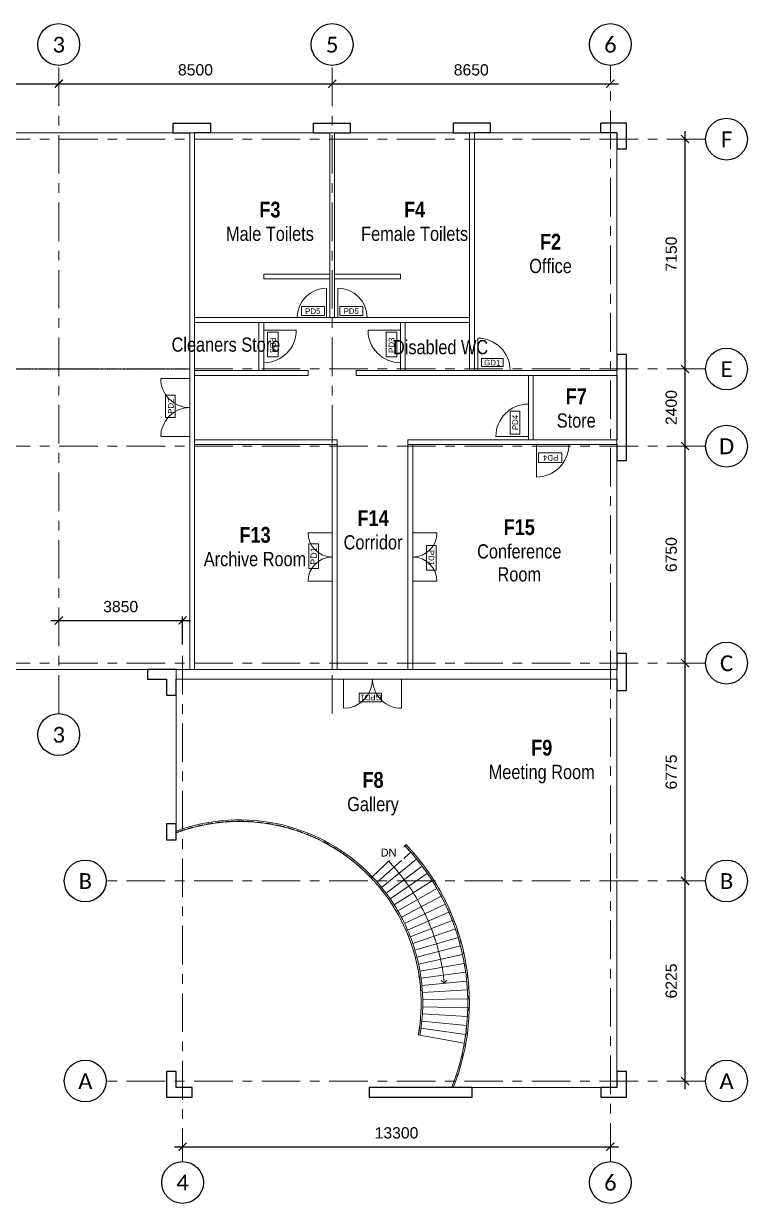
# Model space of a CAD drawing. Header units: millimetres. Extents: x -15234 to 29056, y -26186 to 10516.
# Drawn here: x 6553 to 29056, y -26186 to 10516 of the extents above; entities that cross this region are included whole.
import ezdxf
from ezdxf.enums import TextEntityAlignment as Align

# ---------------------------------------------------------------- set-up
doc = ezdxf.new("R2010")
doc.units = ezdxf.units.MM
doc.linetypes.add('AEC_Dash 3mm', pattern=[6, 3, -3])
doc.linetypes.add('Grid Line', pattern=[21, 12, -3, 3, -3])
doc.layers.add('3D WALLS', color=23, linetype='Continuous')
for name, color, linetype, lineweight in [('A-AREA', 32, 'AEC_Dash 3mm', 25), ('A-AREA-IDEN', 250, 'Continuous', 15), ('A-DOOR PANEL', 250, 'Continuous', 15), ('A-FLOR', 192, 'Continuous', 15), ('A-WALL', 7, 'Continuous', 15), ('I-WALL', 250, 'Continuous', 15), ('S-GRID', 7, 'Grid Line', 5), ('S-GRID-DIMS', 250, 'Continuous', 25), ('S-GRID-IDEN', 7, 'Continuous', 25), ('S-STRS', 170, 'Continuous', 15), ('S-STRS-ANNO', 170, 'Continuous', 15), ('S-STRS-TEXT', 170, 'Continuous', 15)]:
    doc.layers.add(name, color=color, linetype=linetype, lineweight=lineweight)
doc.layers.add('A-FLOR-HRAL', color=160, linetype='Continuous', lineweight=15, plot=False)
doc.styles.add('Arial', font='arial.ttf', dxfattribs={"height": 350})
doc.styles.add('Arial Narrow', font='calibri.ttf', dxfattribs={"height": 491.641337})
doc.styles.add('Arial Narrow_1', font='ARIALN.TTF', dxfattribs={"height": 442.477204})
doc.styles.add('Arial Narrow_B', font='ARIALNB.TTF', dxfattribs={"height": 491.564417})
doc.dimstyles.new('Grid Dimensions', dxfattribs={"dimtxt": 350, "dimasz": 250, "dimexe": 125, "dimexo": 350, "dimgap": 250, "dimtad": 1, "dimdec": 0, "dimzin": 0, "dimdsep": 46, "dimtxsty": 'Arial', "dimblk": 'ARCHTICK', "dimcen": 0.09, "dimdle": 250, "dimse1": 1, "dimse2": 1, "dimclrd": 1, "dimclre": 2, "dimclrt": 256, "dimadec": 0, "dimazin": 0, "dimtfac": 1, "dimtdec": 0, "dimtofl": 0, "dimtmove": 0, "dimatfit": 3, "dimfxl": 1, "dimtolj": 1, "dimtzin": 0, "dimarcsym": 0})

# ---------------------------------------------------------------- blocks, each defined once
blk = doc.blocks.new('Railing - Railing-222599-First Floor Plan')
at = {"layer": 'A-FLOR-HRAL'}
blk.add_line((19866, -22560), (19912, -22579), dxfattribs=at)
for radius, end in [(7098, 43.5907), (7148, 41.3559)]:
    blk.add_arc((13265, -19952), radius, 338.4392, end, dxfattribs=at)
blk = doc.blocks.new('Railing - Railing-240488-First Floor Plan')
at = {"layer": 'A-FLOR-HRAL'}
for radius, end in [(5698, 110.2219), (5648, 110.4075)]:
    blk.add_arc((13265, -19952), radius, 43.5907, end, dxfattribs=at)
blk = doc.blocks.new('Railing - Railing-253616-First Floor Plan')
at = {"layer": 'A-FLOR-HRAL'}
blk.add_line((18406, -15058), (18442, -15024), dxfattribs=at)
for points in [[(18630, -15230), (18569, -15160), (18506, -15091), (18442, -15024)], [(18626, -15300), (18554, -15218), (18481, -15137), (18406, -15058)], [(18732, -15348), (18709, -15321), (18686, -15294), (18663, -15268)], [(18835, -15553), (18789, -15495), (18741, -15438), (18692, -15382)], [(18950, -15620), (18925, -15587), (18899, -15555), (18873, -15523)], [(19148, -15893), (19124, -15857), (19099, -15822), (19074, -15787)], [(19222, -16094), (19185, -16036), (19147, -15978), (19108, -15920)], [(19330, -16170), (19308, -16136), (19287, -16101), (19265, -16066)], [(19498, -16454), (19482, -16426), (19466, -16397), (19449, -16368)], [(19608, -16768), (19559, -16670), (19507, -16575), (19454, -16479)], [(19748, -17063), (19709, -16977), (19669, -16892), (19626, -16807)], [(19657, -16754), (19656, -16751), (19654, -16748), (19653, -16745)], [(19875, -17366), (19848, -17299), (19821, -17232), (19793, -17165)], [(19988, -17677), (19966, -17612), (19943, -17548), (19920, -17483)], [(20178, -18346), (20160, -18268), (20141, -18191), (20120, -18114)], [(20308, -19077), (20298, -18991), (20285, -18906), (20272, -18821)], [(20341, -19404), (20336, -19333), (20329, -19262), (20322, -19192)], [(20361, -20074), (20363, -20003), (20363, -19933), (20362, -19862)], [(20306, -20843), (20320, -20735), (20331, -20626), (20340, -20518)], [(20258, -21167), (20272, -21087), (20284, -21007), (20295, -20926)]]:
    blk.add_open_spline(points, degree=3, dxfattribs=at)
for points, knots in [([(19033, -15817), (19004, -15775), (18963, -15719), (18921, -15665), (18910, -15651)], [0.79897279, 0.79897279, 0.79897279, 0.79897279, 0.82060527, 0.82807313, 0.82807313, 0.82807313, 0.82807313]), ([(19406, -16393), (19404, -16391), (19366, -16325), (19327, -16259), (19289, -16195)], [0.7022384, 0.7022384, 0.7022384, 0.7022384, 0.70337595, 0.73456606, 0.73456606, 0.73456606, 0.73456606]), ([(20088, -17999), (20080, -17969), (20060, -17902), (20040, -17835), (20028, -17798)], [0.45582426, 0.45582426, 0.45582426, 0.45582426, 0.4689173, 0.48537976, 0.48537976, 0.48537976, 0.48537976]), ([(20260, -18753), (20259, -18742), (20240, -18634), (20219, -18527), (20198, -18432)], [0.34675637, 0.34675637, 0.34675637, 0.34675637, 0.35168797, 0.39281677, 0.39281677, 0.39281677, 0.39281677]), ([(20359, -19735), (20357, -19672), (20354, -19603), (20350, -19535), (20350, -19530)], [0.20756703, 0.20756703, 0.20756703, 0.20756703, 0.23445865, 0.2365113, 0.2365113, 0.2365113, 0.2365113]), ([(20345, -20443), (20347, -20421), (20352, -20337), (20356, -20253), (20358, -20191)], [0.10780536, 0.10780536, 0.10780536, 0.10780536, 0.11722932, 0.14340517, 0.14340517, 0.14340517, 0.14340517])]:
    blk.add_open_spline(points, degree=3, knots=knots, dxfattribs=at)
blk = doc.blocks.new('Railing - Railing-253620-First Floor Plan')
at = {"layer": 'A-FLOR-HRAL'}
for p, q in [((17355, -16058), (17392, -16024)), ((18873, -20956), (18824, -20947))]:
    blk.add_line(p, q, dxfattribs=at)
for points in [[(18824, -20947), (18869, -20698), (18924, -20196), (18906, -19438), (18787, -18689), (18569, -17963), (18255, -17272), (17852, -16629), (17529, -16241), (17355, -16058)], [(18873, -20956), (18918, -20705), (18974, -20198), (18956, -19433), (18836, -18678), (18615, -17945), (18299, -17248), (17893, -16600), (17567, -16208), (17392, -16024)]]:
    blk.add_open_spline(points, degree=3, dxfattribs=at)
blk = doc.blocks.new('Grid - AEC-Grid_Head_Circle-202168-First Floor Plan')
at = {"layer": 'S-GRID-IDEN'}
blk.add_circle((0, 0), 6.5, dxfattribs=at)
blk = doc.blocks.new('_ArchTick')
at = {"color": 0, "linetype": 'ByBlock', "const_width": 0.15}
blk.add_lwpolyline([(-0.5, -0.5), (0.5, 0.5)], dxfattribs=at)
blk = doc.blocks.new('*D67')
at = {"layer": 'Defpoints', "color": 0, "transparency": 16777216}
for p in [(-854, 9216), (7646, 9216), (7646, 8646)]:
    blk.add_point(p, dxfattribs=at)
at = {"layer": 'S-GRID-DIMS', "lineweight": -2, "transparency": 16777216}
blk.add_line((-1104, 8646), (7896, 8646), dxfattribs=at)
at = {"layer": 'S-GRID-DIMS', "lineweight": -2, "transparency": 16777216, "xscale": 250, "yscale": 250, "zscale": 250, "rotation": 180}
blk.add_blockref('_ArchTick', (-854, 8646), dxfattribs=at)
at = {"layer": 'S-GRID-DIMS', "lineweight": -2, "transparency": 16777216, "xscale": 250, "yscale": 250, "zscale": 250}
blk.add_blockref('_ArchTick', (7646, 8646), dxfattribs=at)
at = {"layer": 'S-GRID-DIMS', "transparency": 16777216, "insert": (3396, 9075), "char_height": 350, "attachment_point": 5, "style": 'Arial'}
blk.add_mtext('\\A1;8500', dxfattribs=at)
blk = doc.blocks.new('*D68')
at = {"layer": 'Defpoints', "color": 0, "transparency": 16777216}
for p in [(7646, 9216), (16146, 9216), (16146, 8646)]:
    blk.add_point(p, dxfattribs=at)
at = {"layer": 'S-GRID-DIMS', "lineweight": -2, "transparency": 16777216}
blk.add_line((7396, 8646), (16396, 8646), dxfattribs=at)
at = {"layer": 'S-GRID-DIMS', "lineweight": -2, "transparency": 16777216, "xscale": 250, "yscale": 250, "zscale": 250, "rotation": 180}
blk.add_blockref('_ArchTick', (7646, 8646), dxfattribs=at)
at = {"layer": 'S-GRID-DIMS', "lineweight": -2, "transparency": 16777216, "xscale": 250, "yscale": 250, "zscale": 250}
blk.add_blockref('_ArchTick', (16146, 8646), dxfattribs=at)
at = {"layer": 'S-GRID-DIMS', "transparency": 16777216, "insert": (11896, 9075), "char_height": 350, "attachment_point": 5, "style": 'Arial'}
blk.add_mtext('\\A1;8500', dxfattribs=at)
blk = doc.blocks.new('*D69')
at = {"layer": 'Defpoints', "color": 0, "transparency": 16777216}
for p in [(16146, 9216), (24796, 9216), (24796, 8646)]:
    blk.add_point(p, dxfattribs=at)
at = {"layer": 'S-GRID-DIMS', "lineweight": -2, "transparency": 16777216}
blk.add_line((15896, 8646), (25046, 8646), dxfattribs=at)
at = {"layer": 'S-GRID-DIMS', "lineweight": -2, "transparency": 16777216, "xscale": 250, "yscale": 250, "zscale": 250, "rotation": 180}
blk.add_blockref('_ArchTick', (16146, 8646), dxfattribs=at)
at = {"layer": 'S-GRID-DIMS', "lineweight": -2, "transparency": 16777216, "xscale": 250, "yscale": 250, "zscale": 250}
blk.add_blockref('_ArchTick', (24796, 8646), dxfattribs=at)
at = {"layer": 'S-GRID-DIMS', "transparency": 16777216, "insert": (20471, 9075), "char_height": 350, "attachment_point": 5, "style": 'Arial'}
blk.add_mtext('\\A1;8650', dxfattribs=at)
blk = doc.blocks.new('*D70')
at = {"layer": 'Defpoints', "color": 0, "transparency": 16777216}
for p in [(24796, -24423), (11496, -24886), (24796, -24886)]:
    blk.add_point(p, dxfattribs=at)
at = {"layer": 'S-GRID-DIMS', "lineweight": -2, "transparency": 16777216}
blk.add_line((11246, -24423), (25046, -24423), dxfattribs=at)
at = {"layer": 'S-GRID-DIMS', "lineweight": -2, "transparency": 16777216, "xscale": 250, "yscale": 250, "zscale": 250, "rotation": 180}
blk.add_blockref('_ArchTick', (11496, -24423), dxfattribs=at)
at = {"layer": 'S-GRID-DIMS', "lineweight": -2, "transparency": 16777216, "xscale": 250, "yscale": 250, "zscale": 250}
blk.add_blockref('_ArchTick', (24796, -24423), dxfattribs=at)
at = {"layer": 'S-GRID-DIMS', "transparency": 16777216, "insert": (18146, -23994), "char_height": 350, "attachment_point": 5, "style": 'Arial'}
blk.add_mtext('\\A1;13300', dxfattribs=at)
blk = doc.blocks.new('*D71')
at = {"layer": 'Defpoints', "color": 0, "transparency": 16777216}
for p in [(27119, -16154), (27756, -16154), (27756, -22379)]:
    blk.add_point(p, dxfattribs=at)
at = {"layer": 'S-GRID-DIMS', "lineweight": -2, "transparency": 16777216}
blk.add_line((27119, -22629), (27119, -15904), dxfattribs=at)
at = {"layer": 'S-GRID-DIMS', "lineweight": -2, "transparency": 16777216, "xscale": 250, "yscale": 250, "zscale": 250}
for p, rotation in [((27119, -16154), 90), ((27119, -22379), 270)]:
    blk.add_blockref('_ArchTick', p, dxfattribs=dict(at, rotation=rotation))
at = {"layer": 'S-GRID-DIMS', "transparency": 16777216, "insert": (26690, -19266), "char_height": 350, "attachment_point": 5, "rotation": 90, "style": 'Arial'}
blk.add_mtext('\\A1;6225', dxfattribs=at)
blk = doc.blocks.new('*D72')
at = {"layer": 'Defpoints', "color": 0, "transparency": 16777216}
for p in [(27119, -9379), (27756, -9379), (27756, -16154)]:
    blk.add_point(p, dxfattribs=at)
at = {"layer": 'S-GRID-DIMS', "lineweight": -2, "transparency": 16777216}
blk.add_line((27119, -16404), (27119, -9129), dxfattribs=at)
at = {"layer": 'S-GRID-DIMS', "lineweight": -2, "transparency": 16777216, "xscale": 250, "yscale": 250, "zscale": 250}
for p, rotation in [((27119, -9379), 90), ((27119, -16154), 270)]:
    blk.add_blockref('_ArchTick', p, dxfattribs=dict(at, rotation=rotation))
at = {"layer": 'S-GRID-DIMS', "transparency": 16777216, "insert": (26690, -12766), "char_height": 350, "attachment_point": 5, "rotation": 90, "style": 'Arial'}
blk.add_mtext('\\A1;6775', dxfattribs=at)
blk = doc.blocks.new('*D73')
at = {"layer": 'Defpoints', "color": 0, "transparency": 16777216}
for p in [(27119, -2629), (27756, -2629), (27756, -9379)]:
    blk.add_point(p, dxfattribs=at)
at = {"layer": 'S-GRID-DIMS', "lineweight": -2, "transparency": 16777216}
blk.add_line((27119, -9629), (27119, -2379), dxfattribs=at)
at = {"layer": 'S-GRID-DIMS', "lineweight": -2, "transparency": 16777216, "xscale": 250, "yscale": 250, "zscale": 250}
for p, rotation in [((27119, -2629), 90), ((27119, -9379), 270)]:
    blk.add_blockref('_ArchTick', p, dxfattribs=dict(at, rotation=rotation))
at = {"layer": 'S-GRID-DIMS', "transparency": 16777216, "insert": (26690, -6004), "char_height": 350, "attachment_point": 5, "rotation": 90, "style": 'Arial'}
blk.add_mtext('\\A1;6750', dxfattribs=at)
blk = doc.blocks.new('*D74')
at = {"layer": 'Defpoints', "color": 0, "transparency": 16777216}
for p in [(27119, -229), (27756, -229), (27756, -2629)]:
    blk.add_point(p, dxfattribs=at)
at = {"layer": 'S-GRID-DIMS', "lineweight": -2, "transparency": 16777216}
blk.add_line((27119, -2879), (27119, 21), dxfattribs=at)
at = {"layer": 'S-GRID-DIMS', "lineweight": -2, "transparency": 16777216, "xscale": 250, "yscale": 250, "zscale": 250}
for p, rotation in [((27119, -229), 90), ((27119, -2629), 270)]:
    blk.add_blockref('_ArchTick', p, dxfattribs=dict(at, rotation=rotation))
at = {"layer": 'S-GRID-DIMS', "transparency": 16777216, "insert": (26690, -1429), "char_height": 350, "attachment_point": 5, "rotation": 90, "style": 'Arial'}
blk.add_mtext('\\A1;2400', dxfattribs=at)
blk = doc.blocks.new('*D75')
at = {"layer": 'Defpoints', "color": 0, "transparency": 16777216}
for p in [(27119, 6921), (27756, 6921), (27756, -229)]:
    blk.add_point(p, dxfattribs=at)
at = {"layer": 'S-GRID-DIMS', "lineweight": -2, "transparency": 16777216}
blk.add_line((27119, -479), (27119, 7171), dxfattribs=at)
at = {"layer": 'S-GRID-DIMS', "lineweight": -2, "transparency": 16777216, "xscale": 250, "yscale": 250, "zscale": 250}
for p, rotation in [((27119, 6921), 90), ((27119, -229), 270)]:
    blk.add_blockref('_ArchTick', p, dxfattribs=dict(at, rotation=rotation))
at = {"layer": 'S-GRID-DIMS', "transparency": 16777216, "insert": (26690, 3346), "char_height": 350, "attachment_point": 5, "rotation": 90, "style": 'Arial'}
blk.add_mtext('\\A1;7150', dxfattribs=at)
blk = doc.blocks.new('*D76')
at = {"layer": 'Defpoints', "color": 0, "transparency": 16777216}
for p in [(11496, -8051), (11496, -9153), (7646, -10951)]:
    blk.add_point(p, dxfattribs=at)
at = {"layer": 'S-GRID-DIMS', "lineweight": -2, "transparency": 16777216}
for p, q in [((7396, -8051), (11746, -8051)), ((11496, -8803), (11496, -7926))]:
    blk.add_line(p, q, dxfattribs=at)
at = {"layer": 'S-GRID-DIMS', "lineweight": -2, "transparency": 16777216, "xscale": 250, "yscale": 250, "zscale": 250, "rotation": 180}
blk.add_blockref('_ArchTick', (7646, -8051), dxfattribs=at)
at = {"layer": 'S-GRID-DIMS', "lineweight": -2, "transparency": 16777216, "xscale": 250, "yscale": 250, "zscale": 250}
blk.add_blockref('_ArchTick', (11496, -8051), dxfattribs=at)
at = {"layer": 'S-GRID-DIMS', "transparency": 16777216, "insert": (9571, -7622), "char_height": 350, "attachment_point": 5, "style": 'Arial'}
blk.add_mtext('\\A1;3850', dxfattribs=at)
blk = doc.blocks.new('Concept Dbl Door - 1510 x 2200mm')
at = {"lineweight": 20, "ltscale": 50}
blk.add_lwpolyline([(-357, 728), (408, 728), (408, 431), (-357, 431)], close=True, dxfattribs=at)
at = {"layer": 'A-DOOR PANEL'}
for p, q in [((-755, 0), (-755, 755)), ((755, 0), (755, 755))]:
    blk.add_line(p, q, dxfattribs=at)
for centre, start, end in [((-755, 0), 0, 90), ((755, 0), 90, 180)]:
    blk.add_arc(centre, 755, start, end, dxfattribs=at)
at = {"layer": 'A-DOOR PANEL', "ltscale": 50, "flags": 1}
for tag, p in [('COST', (-683, 286)), ('WIDTH', (-683, -47)), ('HEIGHT', (-683, 119)), ('TYPE', (-703, -387)), ('MANUFACTURER', (-683, -214))]:
    blk.add_attdef(tag, p, '', height=100, dxfattribs=at)
at = {"layer": 'A-DOOR PANEL', "ltscale": 50, "style": 'Arial'}
blk.add_attdef('REF#', text='', height=175, dxfattribs=at).set_placement((19, 493), align=Align.CENTER)
blk = doc.blocks.new('Concept Dbl Door - 1810 x 2110mm-248273-First Floor Plan')
at = {"layer": 'A-DOOR PANEL'}
for p, q in [((-905, 150), (-905, 1055)), ((905, 150), (905, 1055))]:
    blk.add_line(p, q, dxfattribs=at)
for centre, start, end in [((-905, 150), 360, 90), ((905, 150), 90, 180)]:
    blk.add_arc(centre, 905, start, end, dxfattribs=at)
blk = doc.blocks.new('Glazed Dbl Door - 1810 x 2110mm')
at = {"lineweight": 20, "ltscale": 50}
blk.add_lwpolyline([(-410, -435), (283, -435), (283, -704), (-410, -704)], close=True, dxfattribs=at)
at = {"layer": 'A-DOOR PANEL', "rotation": 180}
blk.add_blockref('Concept Dbl Door - 1810 x 2110mm-248273-First Floor Plan', (0, 150), dxfattribs=at)
at = {"layer": 'A-DOOR PANEL', "ltscale": 50, "flags": 1}
for tag, p in [('MANUFACTURER', (628, 143)), ('TYPE', (636, 312)), ('HEIGHT', (631, -190)), ('WIDTH', (629, -24)), ('COST', (632, -357))]:
    blk.add_attdef(tag, p, '', height=100, rotation=180.4769, dxfattribs=at)
at = {"layer": 'A-DOOR PANEL', "ltscale": 50, "style": 'Arial'}
blk.add_attdef('REF#', text='', height=175, rotation=180.4769, dxfattribs=at).set_placement((-50, -481), align=Align.CENTER)
blk = doc.blocks.new('Panel Dbl Door - 1800 x 2210mm')
at = {"lineweight": 20, "ltscale": 50}
blk.add_lwpolyline([(-752, -305), (-456, -305), (-456, 391), (-752, 391)], close=True, dxfattribs=at)
at = {"layer": 'A-DOOR PANEL', "rotation": 89.99999999999999}
blk.add_blockref('Concept Dbl Door - 1810 x 2110mm-248273-First Floor Plan', (150, 0), dxfattribs=at)
at = {"layer": 'A-DOOR PANEL', "ltscale": 50, "flags": 1}
for tag, p in [('MANUFACTURER', (143, -628)), ('COST', (-357, -632)), ('HEIGHT', (-190, -631)), ('WIDTH', (-24, -629)), ('TYPE', (323, -642))]:
    blk.add_attdef(tag, p, '', height=100, rotation=90.4769, dxfattribs=at)
at = {"layer": 'A-DOOR PANEL', "ltscale": 50, "style": 'Arial'}
blk.add_attdef('REF#', text='', height=175, rotation=90.4769, dxfattribs=at).set_placement((-505, 45), align=Align.CENTER)
blk = doc.blocks.new('Concept Sgl Door - 1010 x 2110mm-241302-First Floor Plan')
at = {"layer": 'A-DOOR PANEL'}
blk.add_line((505, 75), (505, 1085), dxfattribs=at)
blk.add_arc((505, 75), 1010, 90, 180, dxfattribs=at)
blk = doc.blocks.new('Sgl Panel Door - 1010 x 2110mm')
at = {"lineweight": 20, "ltscale": 50}
blk.add_lwpolyline([(-446, -57), (-116, -57), (-116, -830), (-446, -830)], close=True, dxfattribs=at)
at = {"layer": 'A-DOOR PANEL', "rotation": 89.9999999999999}
blk.add_blockref('Concept Sgl Door - 1010 x 2110mm-241302-First Floor Plan', (75, -505), dxfattribs=at)
at = {"layer": 'A-DOOR PANEL', "ltscale": 50, "style": 'Arial'}
blk.add_attdef('REF#', text='', height=175, rotation=90.4769, dxfattribs=at).set_placement((-191, -466), align=Align.CENTER)
at = {"layer": 'A-DOOR PANEL', "ltscale": 50, "flags": 1}
for tag, p in [('MANUFACTURER', (151, -1552)), ('HEIGHT', (-182, -1555)), ('COST', (-349, -1557)), ('WIDTH', (-15, -1554)), ('TYPE', (319, -1553))]:
    blk.add_attdef(tag, p, '', height=100, rotation=90.4769, dxfattribs=at)
blk = doc.blocks.new('Sgl Door - 1010 x 2110mm')
at = {"ltscale": 50}
blk.add_lwpolyline([(70, -563), (791, -563), (791, -261), (70, -261)], close=True, dxfattribs=at)
at = {"layer": 'A-DOOR PANEL', "rotation": 180}
blk.add_blockref('Concept Sgl Door - 1010 x 2110mm-241302-First Floor Plan', (505, 75), dxfattribs=at)
at = {"layer": 'A-DOOR PANEL', "ltscale": 50, "flags": 1}
for tag, p in [('TYPE', (1518, 40)), ('MANUFACTURER', (1514, -143)), ('WIDTH', (1515, -309)), ('HEIGHT', (1517, -476)), ('COST', (1518, -643))]:
    blk.add_attdef(tag, p, '', height=100, rotation=180.4769, dxfattribs=at)
at = {"layer": 'A-DOOR PANEL', "ltscale": 50, "style": 'Arial'}
blk.add_attdef('REF#', text='', height=175, rotation=180.4769, dxfattribs=at).set_placement((442, -324), align=Align.CENTER)
blk = doc.blocks.new('Concept Sgl Door - 1010 x 2110mm-241319-First Floor Plan')
at = {"layer": 'A-DOOR PANEL'}
blk.add_line((505, -75), (505, -1085), dxfattribs=at)
blk.add_arc((505, -75), 1010, 180, 270, dxfattribs=at)
blk = doc.blocks.new('Glazed Sgl Door - 1010 x 2220mm')
at = {"lineweight": 20, "ltscale": 50}
blk.add_lwpolyline([(118, 374), (789, 374), (789, 126), (118, 126)], close=True, dxfattribs=at)
at = {"layer": 'A-DOOR PANEL', "rotation": 180}
blk.add_blockref('Concept Sgl Door - 1010 x 2110mm-241319-First Floor Plan', (505, -75), dxfattribs=at)
at = {"layer": 'A-DOOR PANEL', "ltscale": 50, "flags": 1}
for tag, p in [('TYPE', (-594, 680)), ('WIDTH', (-574, 349)), ('MANUFACTURER', (-573, 516)), ('COST', (-577, 16)), ('HEIGHT', (-576, 182))]:
    blk.add_attdef(tag, p, '', height=100, rotation=359.5231, dxfattribs=at)
at = {"layer": 'A-DOOR PANEL', "ltscale": 50, "style": 'Arial'}
blk.add_attdef('REF#', text='', height=175, rotation=359.5231, dxfattribs=at).set_placement((451, 160), align=Align.CENTER)
blk = doc.blocks.new('Concept Sgl Door - 910 x 2110mm-241131-First Floor Plan')
at = {"layer": 'A-DOOR PANEL'}
blk.add_line((455, -75), (455, -985), dxfattribs=at)
blk.add_arc((455, -75), 910, 180, 270, dxfattribs=at)
blk = doc.blocks.new('Panel Sgl Door - 1010 x 2110mm')
at = {"lineweight": 20, "ltscale": 50}
blk.add_lwpolyline([(64, 344), (776, 344), (776, 65), (64, 65)], close=True, dxfattribs=at)
at = {"layer": 'A-DOOR PANEL', "rotation": 180}
blk.add_blockref('Concept Sgl Door - 910 x 2110mm-241131-First Floor Plan', (455, -75), dxfattribs=at)
at = {"layer": 'A-DOOR PANEL', "ltscale": 50, "flags": 1}
for tag, p in [('TYPE', (966, 652)), ('WIDTH', (976, 321)), ('MANUFACTURER', (978, 487)), ('COST', (974, -13)), ('HEIGHT', (975, 154))]:
    blk.add_attdef(tag, p, '', height=100, rotation=359.5231, dxfattribs=at)
at = {"layer": 'A-DOOR PANEL', "ltscale": 50, "style": 'Arial'}
blk.add_attdef('REF#', text='', height=175, rotation=359.5231, dxfattribs=at).set_placement((417, 111), align=Align.CENTER)

msp = doc.modelspace()

# ---------------------------------------------------------------- linework, layer by layer
at = {"layer": '3D WALLS', "ltscale": 50}
msp.add_lwpolyline([(11870.5, 1371.2), (11870.5, 1371.2), (11870.5, 1371.2), (11870.5, 1371.2)], close=True, dxfattribs=at)
at = {"layer": 'A-AREA'}
msp.add_line((-9704.5, -228.8), (11720.5, -228.8), dxfattribs=at)
for radius, start, end in [(5647.7, 91.58901, 94.54718), (5647.7, 88.61906, 90.72802), (5647.7, 85.62462, 87.5339), (5647.7, 107.58709, 110.40773), (5647.7, 104.61263, 106.63602), (5647.7, 101.60818, 103.50709), (5647.7, 98.52244, 100.48994), (5647.7, 95.03032, 97.51007), (5647.7, 82.56904, 84.50027), (5647.7, 79.26899, 81.51386), (5647.7, 75.59019, 78.54772), (5647.7, 72.62405, 74.86892), (5647.7, 69.63764, 71.56887), (5647.7, 66.60401, 68.51329), (5647.7, 63.40989, 65.51885), (5647.7, 59.59073, 62.5489), (5647.7, 56.62784, 59.10759), (5647.7, 53.64797, 55.61547), (7147.7, 40.14303, 40.94794), (5647.7, 50.63082, 52.52973), (5647.7, 47.5019, 49.52528), (7147.7, 37.38758, 38.29574), (5647.7, 43.59072, 46.55082), (7147.7, 34.72893, 35.62542), (7147.7, 32.1037, 32.84332), (7147.7, 29.28424, 29.49294), (7147.7, 26.20998, 26.64278), (7147.7, 23.0875, 23.99812), (7147.7, 20.32838, 21.34251), (7147.7, 17.64194, 18.66502), (7147.7, 14.9823, 15.93287), (7147.7, 12.33548, 12.98213), (7147.7, 9.04781, 9.69445), (7147.7, 6.09707, 7.04764), (7147.7, 3.36492, 4.388), (7147.7, 0.68743, 1.70156), (7147.7, 358.03181, 358.94244), (7147.7, 355.38716, 355.81996), (7147.7, 351.97307, 352.7457), (7147.7, 349.11705, 350.09639), (7147.7, 346.40452, 347.43192), (7147.7, 343.7342, 344.73412), (7147.7, 341.08199, 341.93639)]:
    msp.add_arc((13264.7, -19952.1), radius, start, end, dxfattribs=at)
at = {"layer": 'A-FLOR'}
for p, q in [((12964.2, -14312.4), (13092.4, -14307)), ((13228, -14304.5), (13356.1, -14305.1)), ((13491.9, -14309), (13619.6, -14315.5)), ((11415.6, -14615.7), (11538.1, -14574.8)), ((11666.8, -14535.1), (11791, -14500.1)), ((11921.5, -14466.4), (12047.1, -14437.2)), ((12179.2, -14409.7), (12305.9, -14386.4)), ((12439.2, -14365), (12566.7, -14347.7)), ((12701.1, -14332.6), (12829.1, -14321.2)), ((13755.3, -14325.7), (13881.8, -14338.2)), ((14017.7, -14354.8), (14143.7, -14373.2)), ((14278.5, -14396.1), (14403.1, -14420.3)), ((14537.1, -14449.6), (14660.1, -14479.5)), ((14793, -14515.1), (14914, -14550.6)), ((15045.6, -14592.5), (15164.4, -14633.4)), ((15294.5, -14681.7), (15410.6, -14727.9)), ((15539, -14782.6), (15652.1, -14833.8)), ((15778.8, -14894.8), (15888.4, -14950.8)), ((16013.3, -15018.3), (16119, -15078.7)), ((16242.2, -15153), (16343.4, -15217.2)), ((16465.1, -15298.7), (16561, -15366.1)), ((17391.5, -16023.5), (18405.5, -15058.2))]:
    msp.add_line(p, q, dxfattribs=at)
at = {"layer": 'A-WALL', "lineweight": 25}
for p, q in [((11205.5, 7121.2), (11205.5, 7421.2)), ((11205.5, 7421.2), (12370.5, 7421.2)), ((12370.5, 7121.2), (12370.5, 7421.2)), ((15570.5, 7121.2), (15570.5, 7421.2)), ((15570.5, 7421.2), (16720.5, 7421.2)), ((16720.5, 7121.2), (16720.5, 7421.2)), ((19920.5, 7121.2), (19920.5, 7421.2)), ((21070.5, 7421.2), (19920.5, 7421.2)), ((21070.5, 7121.2), (21070.5, 7421.2)), ((24495.5, 7121.2), (24495.5, 7421.2)), ((25295.5, 7421.2), (24495.5, 7421.2)), ((25295.5, 6621.2), (25295.5, 7421.2)), ((11205.5, 7121.2), (11720.5, 7121.2)), ((12370.5, 7121.2), (11870.5, 7121.2)), ((15570.5, 7121.2), (16070.5, 7121.2)), ((16220.5, 7121.2), (16720.5, 7121.2)), ((19920.5, 7121.2), (20420.5, 7121.2)), ((21070.5, 7121.2), (20570.5, 7121.2)), ((24995.5, 7121.2), (24495.5, 7121.2)), ((24995.5, 7121.2), (24995.5, 6621.2)), ((24995.5, 6621.2), (25295.5, 6621.2)), ((24995.5, 221.2), (24995.5, -278.8)), ((25295.5, 221.2), (24995.5, 221.2)), ((25295.5, -3078.8), (25295.5, 221.2)), ((24995.5, -428.8), (24995.5, -2428.8)), ((24995.5, -2578.8), (24995.5, -3078.8)), ((24995.5, -3078.8), (25295.5, -3078.8)), ((24995.5, -9078.8), (24995.5, -9578.8)), ((25295.5, -9078.8), (24995.5, -9078.8)), ((25295.5, -10228.8), (25295.5, -9078.8)), ((11295.5, -9578.8), (10406.2, -9578.8)), ((10406.2, -9578.8), (10406.2, -9878.8)), ((10406.2, -9878.8), (10995.5, -9878.8)), ((10995.5, -9878.8), (10995.5, -10378.8)), ((11295.5, -10378.8), (11295.5, -9878.8)), ((24995.5, -9878.8), (24995.5, -10228.8)), ((24995.5, -10228.8), (25295.5, -10228.8)), ((10995.5, -10378.8), (11295.5, -10378.8)), ((11295.5, -14378.8), (10995.5, -14378.8)), ((10995.5, -14378.8), (10995.5, -14878.8)), ((11295.5, -14878.8), (11295.5, -14378.8)), ((10995.5, -14878.8), (11295.5, -14878.8)), ((11295.5, -22078.8), (10995.5, -22078.8)), ((10995.5, -22078.8), (10995.5, -22878.8)), ((11295.5, -22578.8), (11295.5, -22078.8)), ((24995.5, -22078.8), (24995.5, -22578.8)), ((25295.5, -22078.8), (24995.5, -22078.8)), ((25295.5, -22878.8), (25295.5, -22078.8)), ((11795.5, -22578.8), (11295.5, -22578.8)), ((11795.5, -22878.8), (11795.5, -22578.8)), ((20495.5, -22578.8), (17295.5, -22578.8)), ((17295.5, -22578.8), (17295.5, -22878.8)), ((20495.5, -22878.8), (20495.5, -22578.8)), ((24995.5, -22578.8), (24495.5, -22578.8)), ((24495.5, -22578.8), (24495.5, -22878.8)), ((10995.5, -22878.8), (11795.5, -22878.8)), ((17295.5, -22878.8), (20495.5, -22878.8)), ((24495.5, -22878.8), (25295.5, -22878.8))]:
    msp.add_line(p, q, dxfattribs=at)
at = {"layer": 'A-WALL'}
for p, q in [((11205.5, 7121.2), (-9204.5, 7121.2)), ((15570.5, 7121.2), (12370.5, 7121.2)), ((19920.5, 7121.2), (16720.5, 7121.2)), ((24495.5, 7121.2), (21070.5, 7121.2)), ((24995.5, 221.2), (24995.5, 6621.2)), ((24995.5, -9078.8), (24995.5, -3078.8)), ((-9293.8, -9578.8), (10406.2, -9578.8)), ((24995.5, -16077.9), (24995.5, -10228.8)), ((11295.5, -10378.8), (11295.5, -14378.8)), ((24995.5, -22078.8), (24995.5, -16153.6)), ((20495.5, -22578.8), (24495.5, -22578.8))]:
    msp.add_line(p, q, dxfattribs=at)
at = {"layer": 'I-WALL', "ltscale": 50}
for points in [[(11720.5, 7121.2), (11870.5, 7121.2), (11870.5, -9578.8), (11720.5, -9578.8)], [(16070.5, 7121.2), (16220.5, 7121.2), (16220.5, 1371.2), (16070.5, 1371.2)], [(20420.5, 7121.2), (20570.5, 7121.2), (20570.5, -278.8), (20420.5, -278.8)], [(14020.5, 2721.2), (16070.5, 2721.2), (16070.5, 2571.2), (14020.5, 2571.2)], [(16220.5, 2721.2), (18270.5, 2721.2), (18270.5, 2571.2), (16220.5, 2571.2)], [(11870.5, 1371.2), (20420.5, 1371.2), (20420.5, 1221.2), (11870.5, 1221.2)], [(13870.5, 1221.2), (14020.5, 1221.2), (14020.5, -278.8), (13870.5, -278.8)], [(18270.5, 1221.2), (18420.5, 1221.2), (18420.5, -278.8), (18270.5, -278.8)], [(11870.5, -278.8), (15395.5, -278.8), (15395.5, -428.8), (11870.5, -428.8)], [(16895.5, -278.8), (24995.5, -278.8), (24995.5, -428.8), (16895.5, -428.8)], [(22245.5, -428.8), (22395.5, -428.8), (22395.5, -2428.8), (22245.5, -2428.8)], [(11870.5, -2428.8), (16300.3, -2428.8), (16300.3, -2428.8), (11870.5, -2428.8)], [(16300.3, -2428.8), (11870.5, -2428.8), (11870.5, -2578.8), (16300.3, -2578.8)], [(18500.7, -2428.8), (24995.5, -2428.8), (24995.5, -2578.8), (18500.7, -2578.8)], [(16300.3, -2578.8), (16150.3, -2578.8), (16150.3, -9578.8), (16300.3, -9578.8)], [(18500.7, -2578.8), (18650.7, -2578.8), (18650.7, -9578.8), (18500.7, -9578.8)], [(11295.5, -9878.8), (24995.5, -9878.8), (24995.5, -9578.8), (11295.5, -9578.8)]]:
    msp.add_lwpolyline(points, close=True, dxfattribs=at)
at = {"layer": 'S-GRID', "linetype": 'Grid Line', "ltscale": 100}
for p, q in [((7645.5, -10951.1), (7645.5, 9216.1)), ((16145.5, -10951.1), (16145.5, 9216.1)), ((24795.5, -24886.2), (24795.5, 9216.1)), ((27756.4, 6921.2), (-13933.7, 6921.2)), ((27756.4, -228.8), (-13933.7, -228.8)), ((27756.4, -2628.8), (-13933.7, -2628.8)), ((11495.5, -9153.4), (11495.5, -24886.2)), ((27756.4, -9378.8), (-13933.7, -9378.8)), ((27756.4, -16153.8), (9118.1, -16153.8)), ((27756.4, -22378.8), (9118.1, -22378.8))]:
    msp.add_line(p, q, dxfattribs=at)
at = {"layer": 'S-STRS'}
for p, q in [((18405.5, -15058.2), (17391.5, -16023.5)), ((18592.4, -15263.1), (17541.2, -16188.3)), ((18771.3, -15475), (17684.5, -16358.6)), ((18941.8, -15693.7), (17821.4, -16534.1)), ((19103.6, -15918.9), (17951.6, -16714.6)), ((19256.6, -16150.1), (18074.9, -16899.9)), ((19400.4, -16387.2), (18191.3, -17089.7)), ((19535, -16629.6), (18298.6, -17284.8)), ((19660.1, -16877.1), (18398.5, -17483.7)), ((19775.4, -17129.2), (18490.8, -17686.2)), ((19880.7, -17385.7), (18575.5, -17892)), ((19975.9, -17646.2), (18652.4, -18100.9)), ((20060.8, -17910.1), (18721.5, -18312.5)), ((20135.4, -18177.2), (18780.5, -18527.2)), ((20199.6, -18446.9), (18831.5, -18743.9)), ((20253.1, -18719), (18874.2, -18962.3)), ((20296, -18992.9), (18908.8, -19182.2)), ((20328.2, -19268.3), (18935.1, -19403.2)), ((20349.4, -19544.8), (18953.1, -19625.1)), ((20359.4, -20099.2), (18959.8, -20070.2)), ((20359.8, -19821.9), (18960.6, -19847.6)), ((20326.3, -20652.6), (18933.2, -20514.4)), ((20348.2, -20376.2), (18950.7, -20292.5)), ((20293.6, -20928), (18907.5, -20735.5)), ((20250.3, -21201.9), (18873.4, -20955.5))]:
    msp.add_line(p, q, dxfattribs=at)
for points in [[(17550.1, -16273.4), (17487, -16200), (17422, -16128.1), (17355.3, -16058)], [(17734.2, -16499.4), (17693.9, -16447.3), (17651.5, -16396.8), (17608.3, -16347.1)], [(18071.1, -16986.3), (18038.5, -16933.5), (18005.7, -16880.7), (17971.8, -16828.6)], [(18229.7, -17260.3), (18196.3, -17198.8), (18162.7, -17137.1), (18128.1, -17076.1)], [(18395.8, -17592.3), (18355.4, -17504.4), (18312, -17418), (18267.4, -17332.1)], [(18510.4, -17859.4), (18481.6, -17787), (18450.7, -17715.6), (18418.4, -17644.8)], [(18699.2, -18414.9), (18682.6, -18356.1), (18665.1, -18297.5), (18646.7, -18239.3)], [(18837.8, -19036.8), (18825.2, -18959.9), (18810.9, -18883.3), (18795.1, -18807)], [(18883.5, -19380.9), (18873.7, -19284.6), (18861.3, -19188.7), (18846.6, -19093.1)], [(18905.5, -19671.2), (18902, -19601.2), (18897.2, -19531.3), (18891.1, -19461.5)], [(18912.4, -19963.8), (18912.6, -19901.7), (18911.7, -19839.6), (18909.8, -19777.6)], [(18878.9, -20566.5), (18886.1, -20500.9), (18892.1, -20435.3), (18897, -20369.6)], [(18824.2, -20946.7), (18841.2, -20851.4), (18855.8, -20755.7), (18868, -20659.6)]]:
    msp.add_open_spline(points, degree=3, dxfattribs=at)
for points, knots in [([(17907.6, -16736.4), (17885, -16703.8), (17849.9, -16653.4), (17812.8, -16604.6), (17799.5, -16587.6)], [0.782783417, 0.782783417, 0.782783417, 0.782783417, 0.803858228, 0.815365936, 0.815365936, 0.815365936, 0.815365936]), ([(18611.6, -18133.4), (18592.8, -18078.2), (18571.6, -18018.3), (18549, -17959), (18547.2, -17954.2)], [0.504892959, 0.504892959, 0.504892959, 0.504892959, 0.535905486, 0.538624501, 0.538624501, 0.538624501, 0.538624501]), ([(18773.6, -18707.6), (18772.5, -18702.6), (18758.4, -18640.7), (18743.4, -18578.9), (18728.8, -18522.4)], [0.399210099, 0.399210099, 0.399210099, 0.399210099, 0.401929114, 0.432941641, 0.432941641, 0.432941641, 0.432941641]), ([(18904.1, -20260.1), (18905.2, -20238.5), (18908.2, -20177.2), (18910.2, -20115.9), (18911.1, -20076.2)], [0.122468664, 0.122468664, 0.122468664, 0.122468664, 0.133976371, 0.155051183, 0.155051183, 0.155051183, 0.155051183])]:
    msp.add_open_spline(points, degree=3, knots=knots, dxfattribs=at)
at = {"layer": 'S-STRS-ANNO'}
for p in [(19536.2, -19256.2), (19712.2, -19239.2)]:
    msp.add_line(p, (19632.7, -19335.7), dxfattribs=at)
for points, knots in [([(18382.6, -16113.1), (18374.3, -16102), (18223.6, -15902.5), (18061.3, -15711.9), (17898.5, -15540.9)], [0.54707018, 0.54707018, 0.54707018, 0.54707018, 0.55358292, 0.66429951, 0.66429951, 0.66429951, 0.66429951]), ([(18917.9, -16956.6), (18865.8, -16858.4), (18741.8, -16641.6), (18610.8, -16427.7), (18532.3, -16313.1)], [0.39076442, 0.39076442, 0.39076442, 0.39076442, 0.44286634, 0.50799264, 0.50799264, 0.50799264, 0.50799264]), ([(19315.3, -17873.2), (19247.6, -17676.1), (19155.8, -17442.9), (19048.2, -17217.6), (19029.9, -17180.2)], [0.23445865, 0.23445865, 0.23445865, 0.23445865, 0.33214975, 0.35168622, 0.35168622, 0.35168622, 0.35168622]), ([(19391.9, -18111.1), (19375.9, -18057.9), (19350.8, -17978.4), (19324.3, -17899.4), (19315.4, -17873.1)], [0.195382208, 0.195382208, 0.195382208, 0.195382208, 0.221433169, 0.234457704, 0.234457704, 0.234457704, 0.234457704]), ([(19565.1, -18840.4), (19553.1, -18772), (19505.7, -18526.5), (19443.5, -18284.2), (19391.7, -18111.2)], [0.07815288, 0.07815288, 0.07815288, 0.07815288, 0.11071658, 0.19538011, 0.19538011, 0.19538011, 0.19538011])]:
    msp.add_open_spline(points, degree=3, knots=knots, dxfattribs=at)
for points in [[(18528.7, -16316), (18481.3, -16247.4), (18433.6, -16179), (18383, -16112.8)], [(19030.6, -17179.7), (18994.5, -17104.6), (18956.4, -17030.6), (18917.1, -16957.2)], [(19603.7, -19087.4), (19592.5, -19004.8), (19579.6, -18922.4), (19565.2, -18840.4)], [(19632.7, -19335.7), (19624.7, -19252.7), (19615, -19169.9), (19603.7, -19087.4)]]:
    msp.add_open_spline(points, degree=3, dxfattribs=at)

# ---------------------------------------------------------------- block references
at = {"layer": 'A-DOOR PANEL', "ltscale": 50}
ref = msp.add_blockref('Panel Sgl Door - 1010 x 2110mm', (15970.5, 1371.2), dxfattribs=dict(at, xscale=-1))
ref.add_attrib('REF#', 'PD5', dxfattribs={"ltscale": 50, "height": 175, "rotation": 0.47686, "style": 'Arial'}).set_placement((15543.9, 1482), align=Align.CENTER)
for name, p, values in [('Panel Sgl Door - 1010 x 2110mm', (16320.5, 1371.2), {'REF#': 'PD5'}), ('Sgl Panel Door - 1010 x 2110mm', (18270.5, 976.2), {'REF#': 'PD3'}), ('Glazed Sgl Door - 1010 x 2220mm', (20670.5, -278.8), {'REF#': 'GD1'}), ('Panel Dbl Door - 1800 x 2210mm', (11720.5, -1428.8), {'REF#': 'PD2'}), ('Sgl Door - 1010 x 2110mm', (22495.5, -2578.8), {'REF#': 'PD4'}), ('Glazed Dbl Door - 1810 x 2110mm', (17400.5, -9878.8), {'REF#': 'GPD1'})]:
    msp.add_blockref(name, p, dxfattribs=at).add_auto_attribs(values)
ref = msp.add_blockref('Sgl Panel Door - 1010 x 2110mm', (14020.5, 976.2), dxfattribs=dict(at, xscale=-1))
ref.add_attrib('REF#', 'PD3', dxfattribs={"ltscale": 50, "height": 175, "rotation": 269.52314, "style": 'Arial'}).set_placement((14211.2, 518.1), align=Align.CENTER)
ref = msp.add_blockref('Sgl Door - 1010 x 2110mm', (22245.5, -2328.8), dxfattribs=dict(at, xscale=-1, rotation=270))
ref.add_attrib('REF#', 'PD4', dxfattribs={"ltscale": 50, "height": 175, "rotation": 89.52314, "style": 'Arial'}).set_placement((21921.6, -1893.9), align=Align.CENTER)
ref = msp.add_blockref('Concept Dbl Door - 1510 x 2200mm', (16150.3, -6078.8), dxfattribs=dict(at, rotation=90))
ref.add_attrib('REF#', 'PD1', dxfattribs={"ltscale": 50, "height": 200, "rotation": 90, "style": 'Arial'}).set_placement((15672.3, -6049.3), align=Align.CENTER)
at = {"layer": 'A-DOOR PANEL', "ltscale": 50, "rotation": 270}
msp.add_blockref('Concept Dbl Door - 1510 x 2200mm', (18650.7, -6078.8), dxfattribs=at).add_auto_attribs({'REF#': 'PD1'})
at = {"layer": 'A-FLOR-HRAL'}
for name in ['Railing - Railing-240488-First Floor Plan', 'Railing - Railing-253616-First Floor Plan', 'Railing - Railing-222599-First Floor Plan', 'Railing - Railing-253620-First Floor Plan']:
    msp.add_blockref(name, (0, 0), dxfattribs=at)
at = {"layer": 'S-GRID-IDEN', "xscale": 99.99999999999993, "yscale": 99.99999999999993, "zscale": 99.99999999999993}
for p in [(7645.5, 9866.1), (16145.5, 9866.1), (24795.5, 9866.1), (7645.5, -11601.1), (24795.5, -25536.2)]:
    msp.add_blockref('Grid - AEC-Grid_Head_Circle-202168-First Floor Plan', p, dxfattribs=at)
for p, rotation in [((28406.4, 6921.2), 89.99999999999993), ((28406.4, -228.8), 89.99999999999993), ((28406.4, -2628.8), 89.9999999999999), ((28406.4, -9378.8), 89.99999999999982), ((8468.1, -16153.8), 89.99999999999982), ((28406.4, -16153.8), 89.99999999999982), ((8468.1, -22378.8), 89.99999999999982), ((28406.4, -22378.8), 89.99999999999982), ((11495.5, -25536.2), 180)]:
    msp.add_blockref('Grid - AEC-Grid_Head_Circle-202168-First Floor Plan', p, dxfattribs=dict(at, rotation=rotation))

# ---------------------------------------------------------------- texts
at = {"layer": 'A-AREA-IDEN', "lineweight": 5, "attachment_point": 2}
for s, insert, char_height, width, line_spacing_factor, style in [('F3', (14210.6, 4976.5), 491.56, 786, 0.968724, 'Arial Narrow_B'), ('F4', (18709.5, 4976.5), 491.56, 786, 0.968724, 'Arial Narrow_B'), ('Male Toilets', (14210.6, 4198.8), 442.477, 3261.279, 0.968573, 'Arial Narrow_1'), ('Female Toilets', (18709.5, 4198.8), 442.477, 3968.609, 0.968573, 'Arial Narrow_1'), ('F2', (22936.1, 3975.6), 491.56, 786, 0.968724, 'Arial Narrow_B'), ('Office', (22936.1, 3197.9), 442.48, 1576.645, 0.968573, 'Arial Narrow_1'), ('Cleaners Store', (12842.4, 752.2), 442.477, 4022.604, 0.968573, 'Arial Narrow_1'), ('Disabled WC', (19517.1, 672.2), 442.477, 3525.853, 0.968573, 'Arial Narrow_1'), ('F7', (23735.1, -832.4), 491.56, 786, 0.968724, 'Arial Narrow_B'), ('Store', (23735.1, -1610.1), 442.48, 1441.658, 0.968573, 'Arial Narrow_1'), ('F14', (17417, -4621.7), 491.56, 1158, 0.968724, 'Arial Narrow_B'), ('F13', (13747.4, -5142.6), 491.56, 1158, 0.968724, 'Arial Narrow_B'), ('F15', (21963.4, -4902.6), 491.56, 1158, 0.968724, 'Arial Narrow_B'), ('Corridor', (17417, -5399.4), 442.48, 2175.986, 0.968573, 'Arial Narrow_1'), ('Conference\\PRoom', (21963.4, -5680.3), 442.48, 3115.493, 0.968573, 'Arial Narrow_1'), ('Archive Room', (13747.4, -5920.3), 442.477, 3795.826, 0.968573, 'Arial Narrow_1'), ('F9', (22660.9, -11764.8), 491.56, 786, 0.968724, 'Arial Narrow_B'), ('F8', (17417, -12765.7), 491.56, 786, 0.968724, 'Arial Narrow_B'), ('Meeting Room', (22660.9, -12542.5), 442.477, 3930.813, 0.968573, 'Arial Narrow_1'), ('Gallery', (17417, -13543.4), 442.48, 1911.412, 0.968573, 'Arial Narrow_1')]:
    msp.add_mtext(s, dxfattribs=dict(at, insert=insert, char_height=char_height, width=width, line_spacing_factor=line_spacing_factor, style=style))
at = {"layer": 'S-GRID-IDEN', "lineweight": 5, "char_height": 491.6, "attachment_point": 2, "line_spacing_factor": 0.968573, "style": 'Arial Narrow'}
for s, insert, width in [('3', (7645.4, 10105.2), 372), ('5', (16145.4, 10105.2), 372), ('6', (24795.4, 10105.2), 372), ('F', (28409, 7162.7), 414), ('E', (28409, 12.7), 450), ('D', (28409, -2387.3), 486), ('C', (28409, -9137.3), 486), ('3', (7645.4, -11362), 372), ('B', (8470.7, -15912.3), 450), ('B', (28409, -15912.3), 450), ('A', (8470.7, -22137.3), 450), ('A', (28409, -22137.3), 450), ('4', (11495.6, -25292), 372), ('6', (24795.4, -25297.1), 372)]:
    msp.add_mtext(s, dxfattribs=dict(at, insert=insert, width=width))

# ---------------------------------------------------------------- dimensions: what is measured, and where the dimension line sits
at = {"layer": 'S-GRID-DIMS'}
for base, p1, p2, override, picture, middle in [((7645.5, 8646.4), (-854.5, 9216.1), (7645.5, 9216.1), {"dimclrd": 256, "dimtmove": 1}, '*D67', (3395.5, 9075.1)), ((16145.5, 8646.4), (7645.5, 9216.1), (16145.5, 9216.1), {"dimclrd": 256, "dimtmove": 1}, '*D68', (11895.5, 9075.1)), ((24795.5, 8646.4), (16145.5, 9216.1), (24795.5, 9216.1), {"dimclrd": 256, "dimtmove": 1}, '*D69', (20470.5, 9075.1)), ((11495.5, -8050.9), (7645.5, -10951.1), (11495.5, -9153.4), {"dimse2": 0, "dimclrd": 256, "dimclre": 256}, '*D76', (9570.5, -7622)), ((24795.5, -24422.5), (11495.5, -24886.2), (24795.5, -24886.2), {"dimclrd": 256}, '*D70', (18145.5, -23993.7))]:
    dim = msp.add_linear_dim(base=base, p1=p1, p2=p2, dimstyle='Grid Dimensions', override=override, dxfattribs=at)
    dim.commit()
    dim.dimension.update_dxf_attribs({"geometry": picture, "text_midpoint": middle})
for base, p1, p2, override, picture, middle in [((27118.8, 6921.2), (27756.4, -228.8), (27756.4, 6921.2), {"dimclrd": 256, "dimtmove": 1}, '*D75', (26690.1, 3346.2)), ((27118.8, -228.8), (27756.4, -2628.8), (27756.4, -228.8), {"dimclrd": 256, "dimtmove": 1}, '*D74', (26690.1, -1428.8)), ((27118.8, -2628.8), (27756.4, -9378.8), (27756.4, -2628.8), {"dimclrd": 256, "dimtmove": 1}, '*D73', (26690.1, -6003.8)), ((27118.8, -9378.8), (27756.4, -16153.8), (27756.4, -9378.8), {"dimclrd": 256, "dimtmove": 1}, '*D72', (26690.1, -12766.3)), ((27118.8, -16153.8), (27756.4, -22378.8), (27756.4, -16153.8), {"dimclrd": 256}, '*D71', (26690.1, -19266.3))]:
    dim = msp.add_linear_dim(base=base, p1=p1, p2=p2, angle=90, dimstyle='Grid Dimensions', override=override, dxfattribs=at)
    dim.commit()
    dim.dimension.update_dxf_attribs({"geometry": picture, "text_midpoint": middle})

# ---------------------------------------------------------------- next in the draw order: texts
at = {"layer": 'S-STRS-TEXT', "insert": (17652.3, -15148.8), "char_height": 245.88, "width": 590.769, "attachment_point": 1, "line_spacing_factor": 0.938532, "style": 'Arial', "bg_fill": 2}
msp.add_mtext('DN', dxfattribs=at)

doc.saveas('drawing.dxf')
